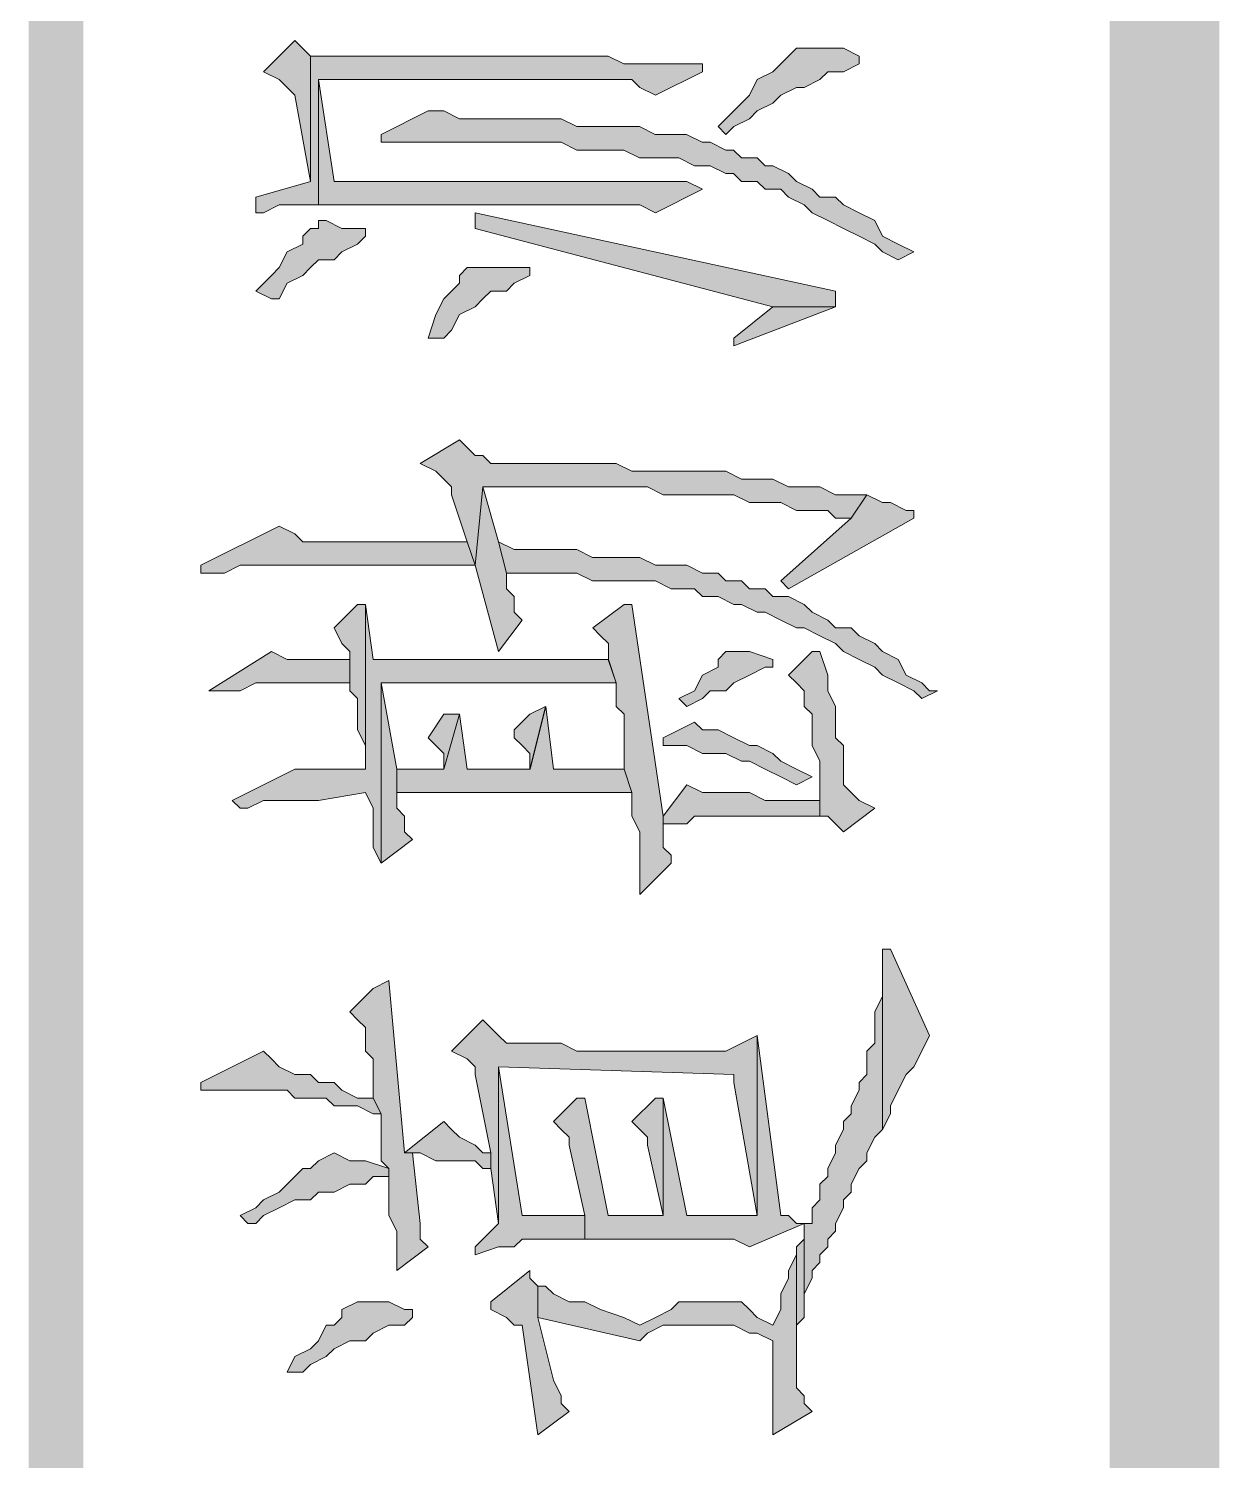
# Model space of a CAD drawing. Header units: millimetres. Extents: x 24 to 410, y 10 to 282.
# Drawn here: x 23.96 to 30.4, y 168.77 to 176.51 of the extents above; entities that cross this region are included whole.
import ezdxf

# ---------------------------------------------------------------- set-up
doc = ezdxf.new("R2010")
doc.units = ezdxf.units.MM

msp = doc.modelspace()

# ---------------------------------------------------------------- hatches: boundary and pattern name
h = msp.add_hatch(color=7)
h.dxf.hatch_style = 2
h.paths.add_polyline_path([(30.395333, 281.643667), (29.802667, 282.236333), (30.395333, 10.244667)])
h = msp.add_hatch(color=7)
h.dxf.hatch_style = 2
h.paths.add_polyline_path([(29.802667, 282.236333), (30.395333, 10.244667), (29.802667, 9.652)])
h = msp.add_hatch(color=7)
h.dxf.hatch_style = 2
h.paths.add_polyline_path([(24.257, 281.94), (23.960667, 281.94), (24.257, 55.837667)])
h = msp.add_hatch(color=7)
h.dxf.hatch_style = 2
h.paths.add_polyline_path([(23.960667, 281.94), (24.257, 55.837667), (23.960667, 55.837667)])
h = msp.add_hatch(color=7)
h.dxf.hatch_style = 2
h.paths.add_polyline_path([(25.230667, 176.276), (25.315333, 176.233667), (25.357667, 176.191333), (25.4, 176.149), (25.484667, 175.683333), (25.484667, 176.360667), (25.4, 176.445333)])
h = msp.add_hatch(color=7)
h.dxf.hatch_style = 2
h.paths.add_polyline_path([(27.686, 175.979667), (27.728333, 175.937333), (27.770667, 175.979667), (27.855333, 176.022), (27.897667, 176.064333), (27.982333, 176.106667), (28.024667, 176.149), (28.109333, 176.191333), (28.151667, 176.191333), (28.236333, 176.233667), (28.278667, 176.276), (28.363333, 176.276), (28.448, 176.318333), (28.448, 176.360667), (28.363333, 176.403), (28.109333, 176.403), (28.067, 176.360667), (28.024667, 176.318333), (27.982333, 176.276), (27.897667, 176.233667), (27.855333, 176.149), (27.770667, 176.064333)])
h = msp.add_hatch(color=7)
h.dxf.hatch_style = 2
h.paths.add_polyline_path([(25.188333, 175.598667), (25.188333, 175.514), (25.230667, 175.514), (25.315333, 175.556333), (25.527, 175.556333), (25.527, 176.233667), (27.135667, 176.233667), (27.220333, 176.233667), (27.262667, 176.191333), (27.347333, 176.149), (27.601333, 176.276), (27.601333, 176.318333), (27.516667, 176.318333), (27.178, 176.318333), (27.093333, 176.360667), (25.484667, 176.360667), (25.484667, 175.683333)])
h = msp.add_hatch(color=7)
h.dxf.hatch_style = 2
h.paths.add_polyline_path([(25.527, 175.556333), (27.262667, 175.556333), (27.347333, 175.514), (27.601333, 175.641), (27.516667, 175.683333), (25.611667, 175.683333), (25.527, 176.233667)])
h = msp.add_hatch(color=7)
h.dxf.hatch_style = 2
h.paths.add_polyline_path([(25.865631, 175.937333), (25.865631, 175.895), (25.907965, 175.895), (26.839298, 175.895), (26.923965, 175.852667), (27.177965, 175.852667), (27.262631, 175.810333), (27.474298, 175.810333), (27.558965, 175.768), (27.643631, 175.768), (27.728298, 175.725667), (27.770631, 175.725667), (27.812965, 175.683333), (27.897631, 175.683333), (27.939965, 175.641), (28.024631, 175.641), (28.066965, 175.598667), (28.151631, 175.556333), (28.193965, 175.514), (28.278631, 175.471667), (28.363298, 175.429333), (28.447965, 175.387), (28.532631, 175.344667), (28.574965, 175.302333), (28.659631, 175.26), (28.744298, 175.302333), (28.659631, 175.344667), (28.574965, 175.387), (28.532631, 175.471667), (28.447965, 175.514), (28.363298, 175.556333), (28.320965, 175.598667), (28.236298, 175.598667), (28.193965, 175.641), (28.109298, 175.683333), (28.066965, 175.725667), (27.982298, 175.768), (27.939965, 175.768), (27.897631, 175.810333), (27.812965, 175.810333), (27.770631, 175.852667), (27.728298, 175.852667), (27.643631, 175.895), (27.601298, 175.895), (27.516631, 175.937333), (27.347298, 175.937333), (27.262631, 175.979667), (26.923965, 175.979667), (26.839298, 176.022), (26.288965, 176.022), (26.204298, 176.064333), (26.119631, 176.064333)])
h = msp.add_hatch(color=7)
h.dxf.hatch_style = 2
h.paths.add_polyline_path([(25.188333, 175.090667), (25.273, 175.048333), (25.315333, 175.048333), (25.357667, 175.133), (25.442333, 175.175333), (25.484667, 175.217667), (25.527, 175.26), (25.611667, 175.26), (25.654, 175.302333), (25.738667, 175.344667), (25.781, 175.387), (25.781, 175.429333), (25.654, 175.429333), (25.569333, 175.471667), (25.527, 175.471667), (25.527, 175.429333), (25.484667, 175.429333), (25.442333, 175.387), (25.442333, 175.344667), (25.357667, 175.302333), (25.315333, 175.217667), (25.273, 175.175333)])
h = msp.add_hatch(color=7)
h.dxf.hatch_style = 2
h.paths.add_polyline_path([(26.373667, 175.514), (26.373667, 175.429333), (27.982333, 175.006), (28.321, 175.006), (28.321, 175.090667)])
h = msp.add_hatch(color=7)
h.dxf.hatch_style = 2
h.paths.add_polyline_path([(26.119667, 174.836667), (26.204333, 174.836667), (26.246667, 174.879), (26.289, 174.963667), (26.373667, 175.006), (26.416, 175.048333), (26.458333, 175.090667), (26.543, 175.090667), (26.585333, 175.133), (26.67, 175.175333), (26.67, 175.217667), (26.543, 175.217667), (26.331333, 175.217667), (26.289, 175.175333), (26.289, 175.133), (26.246667, 175.090667), (26.204333, 175.048333), (26.162, 174.963667)])
h = msp.add_hatch(color=7)
h.dxf.hatch_style = 2
h.paths.add_polyline_path([(27.770667, 174.836667), (27.770667, 174.794333), (28.321, 175.006), (27.982333, 175.006)])
h = msp.add_hatch(color=7)
h.dxf.hatch_style = 2
h.paths.add_polyline_path([(26.077333, 174.159333), (26.162, 174.117), (26.204333, 174.074667), (26.246667, 174.032333), (26.246667, 173.99), (26.331333, 173.736), (26.373667, 173.609), (26.416, 174.032333), (27.305, 174.032333), (27.389667, 173.99), (27.770667, 173.99), (27.855333, 173.947667), (28.024667, 173.947667), (28.109333, 173.905333), (28.278667, 173.905333), (28.321, 173.863), (28.405667, 173.863), (28.490333, 173.99), (28.321, 173.99), (28.236333, 174.032333), (28.067, 174.032333), (27.982333, 174.074667), (27.813, 174.074667), (27.728333, 174.117), (27.220333, 174.117), (27.135667, 174.159333), (26.458333, 174.159333), (26.416, 174.201667), (26.373667, 174.201667), (26.289, 174.286333)])
h = msp.add_hatch(color=7)
h.dxf.hatch_style = 2
h.paths.add_polyline_path([(26.373667, 173.609), (26.500667, 173.143333), (26.627667, 173.312667), (26.585333, 173.355), (26.585333, 173.439667), (26.543, 173.482), (26.543, 173.566667), (26.500667, 173.736), (26.416, 174.032333)])
h = msp.add_hatch(color=7)
h.dxf.hatch_style = 2
h.paths.add_polyline_path([(28.024631, 173.524333), (28.066965, 173.482), (28.744298, 173.863), (28.744298, 173.905333), (28.701965, 173.905333), (28.617298, 173.947667), (28.574965, 173.947667), (28.490298, 173.99), (28.405631, 173.863)])
h = msp.add_hatch(color=7)
h.dxf.hatch_style = 2
h.paths.add_polyline_path([(24.892035, 173.609), (24.892035, 173.566667), (25.019035, 173.566667), (25.103702, 173.609), (26.373702, 173.609), (26.331369, 173.736), (26.077369, 173.736), (25.950369, 173.736), (25.442369, 173.736), (25.400035, 173.778333), (25.315369, 173.820667)])
h = msp.add_hatch(color=7)
h.dxf.hatch_style = 2
h.paths.add_polyline_path([(26.500667, 173.736), (26.543, 173.566667), (26.924, 173.566667), (27.008667, 173.524333), (27.347333, 173.524333), (27.432, 173.482), (27.559, 173.482), (27.601333, 173.439667), (27.686, 173.439667), (27.770667, 173.397333), (27.813, 173.397333), (27.897667, 173.355), (27.94, 173.355), (28.024667, 173.312667), (28.109333, 173.270333), (28.151667, 173.270333), (28.236333, 173.228), (28.321, 173.185667), (28.363333, 173.143333), (28.448, 173.101), (28.532667, 173.058667), (28.575, 173.016333), (28.659667, 172.974), (28.744333, 172.931667), (28.786667, 172.889333), (28.871333, 172.931667), (28.829, 172.931667), (28.786667, 172.974), (28.702, 173.016333), (28.659667, 173.101), (28.575, 173.143333), (28.532667, 173.185667), (28.448, 173.228), (28.405667, 173.270333), (28.321, 173.270333), (28.278667, 173.312667), (28.194, 173.355), (28.151667, 173.397333), (28.067, 173.439667), (27.982333, 173.439667), (27.94, 173.482), (27.855333, 173.482), (27.813, 173.524333), (27.728333, 173.524333), (27.686, 173.566667), (27.601333, 173.566667), (27.516667, 173.609), (27.347333, 173.609), (27.262667, 173.651333), (27.008667, 173.651333), (26.924, 173.693667), (26.585333, 173.693667)])
h = msp.add_hatch(color=7)
h.dxf.hatch_style = 2
h.paths.add_polyline_path([(25.061333, 172.339), (25.103667, 172.296667), (25.146, 172.296667), (25.230667, 172.339), (25.527, 172.339), (25.781, 172.381333), (25.823333, 172.296667), (25.823333, 172.085), (25.865667, 172.000333), (25.865667, 172.974), (27.135667, 172.974), (27.093333, 173.101), (25.908, 173.101), (25.823333, 173.101), (25.781, 173.397333), (25.781, 172.508333), (25.738667, 172.508333), (25.4, 172.508333)])
h = msp.add_hatch(color=7)
h.dxf.hatch_style = 2
h.paths.add_polyline_path([(25.611667, 173.270333), (25.654, 173.185667), (25.696333, 173.143333), (25.696333, 172.931667), (25.738667, 172.889333), (25.738667, 172.72), (25.781, 172.635333), (25.781, 172.508333), (25.781, 173.397333), (25.738667, 173.397333)])
h = msp.add_hatch(color=7)
h.dxf.hatch_style = 2
h.paths.add_polyline_path([(27.008702, 173.270333), (27.051035, 173.228), (27.093369, 173.185667), (27.093369, 173.101), (27.135702, 172.974), (27.135702, 172.847), (27.178035, 172.804667), (27.178035, 172.508333), (27.220369, 172.381333), (27.220369, 172.254333), (27.262702, 172.169667), (27.262702, 171.831), (27.432035, 172.000333), (27.432035, 172.042667), (27.389702, 172.085), (27.389702, 172.254333), (27.220369, 173.397333), (27.178035, 173.397333)])
h = msp.add_hatch(color=7)
h.dxf.hatch_style = 2
h.paths.add_polyline_path([(24.934369, 172.931667), (25.103702, 172.931667), (25.188369, 172.974), (25.696369, 172.974), (25.696369, 173.101), (25.357702, 173.101), (25.273035, 173.143333)])
h = msp.add_hatch(color=7)
h.dxf.hatch_style = 2
h.paths.add_polyline_path([(27.474333, 172.889333), (27.516667, 172.847), (27.601333, 172.889333), (27.643667, 172.931667), (27.728333, 172.931667), (27.770667, 172.974), (27.855333, 173.016333), (27.94, 173.058667), (27.982333, 173.058667), (27.982333, 173.101), (27.855333, 173.143333), (27.728333, 173.143333), (27.686, 173.101), (27.686, 173.058667), (27.601333, 173.016333), (27.559, 172.931667)])
h = msp.add_hatch(color=7)
h.dxf.hatch_style = 2
h.paths.add_polyline_path([(28.067035, 173.016333), (28.109369, 172.974), (28.151702, 172.931667), (28.151702, 172.847), (28.194035, 172.804667), (28.194035, 172.635333), (28.236369, 172.550667), (28.236369, 172.254333), (28.278702, 172.254333), (28.321035, 172.212), (28.363369, 172.169667), (28.532702, 172.296667), (28.448035, 172.339), (28.405702, 172.381333), (28.363369, 172.423667), (28.363369, 172.508333), (28.363369, 172.593), (28.363369, 172.635333), (28.321035, 172.677667), (28.321035, 172.847), (28.278702, 172.931667), (28.278702, 173.016333), (28.236369, 173.143333), (28.194035, 173.143333)])
h = msp.add_hatch(color=7)
h.dxf.hatch_style = 2
h.paths.add_polyline_path([(25.865631, 172.000333), (26.034965, 172.127333), (25.992631, 172.169667), (25.992631, 172.254333), (25.950298, 172.296667), (25.950298, 172.508333), (25.865631, 172.974)])
h = msp.add_hatch(color=7)
h.dxf.hatch_style = 2
h.paths.add_polyline_path([(25.950369, 172.508333), (25.950369, 172.381333), (27.220369, 172.381333), (27.178035, 172.508333), (26.797035, 172.508333), (26.754702, 172.847), (26.670035, 172.508333), (26.331369, 172.508333), (26.289035, 172.804667), (26.204369, 172.508333)])
h = msp.add_hatch(color=7)
h.dxf.hatch_style = 2
h.paths.add_polyline_path([(26.585333, 172.72), (26.585333, 172.677667), (26.627667, 172.635333), (26.67, 172.593), (26.67, 172.508333), (26.754667, 172.847), (26.67, 172.804667)])
h = msp.add_hatch(color=7)
h.dxf.hatch_style = 2
h.paths.add_polyline_path([(26.119667, 172.677667), (26.162, 172.635333), (26.204333, 172.593), (26.204333, 172.508333), (26.289, 172.804667), (26.204333, 172.804667)])
h = msp.add_hatch(color=7)
h.dxf.hatch_style = 2
h.paths.add_polyline_path([(27.389667, 172.677667), (27.389667, 172.635333), (27.432, 172.635333), (27.516667, 172.635333), (27.601333, 172.593), (27.728333, 172.593), (27.813, 172.550667), (27.855333, 172.550667), (27.94, 172.508333), (28.024667, 172.466), (28.109333, 172.423667), (28.194, 172.466), (28.109333, 172.508333), (28.024667, 172.550667), (27.982333, 172.593), (27.897667, 172.635333), (27.855333, 172.635333), (27.770667, 172.677667), (27.686, 172.72), (27.601333, 172.72), (27.559, 172.762333)])
h = msp.add_hatch(color=7)
h.dxf.hatch_style = 2
h.paths.add_polyline_path([(27.389667, 172.254333), (27.389667, 172.212), (27.474333, 172.212), (27.516667, 172.212), (27.559, 172.254333), (28.236333, 172.254333), (28.236333, 172.339), (27.94, 172.339), (27.855333, 172.381333), (27.601333, 172.381333), (27.516667, 172.423667)])
h = msp.add_hatch(color=7)
h.dxf.hatch_style = 2
h.paths.add_polyline_path([(28.575, 171.534667), (28.575, 170.561), (28.617333, 170.645667), (28.617333, 170.688), (28.659667, 170.772667), (28.702, 170.857333), (28.744333, 170.899667), (28.786667, 170.984333), (28.829, 171.069), (28.617333, 171.534667)])
h = msp.add_hatch(color=7)
h.dxf.hatch_style = 2
h.paths.add_polyline_path([(26.797, 170.603333), (26.839333, 170.561), (26.881667, 170.518667), (26.881667, 170.476333), (26.966333, 170.095333), (26.966333, 169.968333), (27.051, 169.968333), (27.770667, 169.968333), (27.855333, 169.926), (28.151667, 170.053), (28.151667, 169.672), (28.194, 169.756667), (28.194, 169.799), (28.236333, 169.841333), (28.236333, 169.883667), (28.278667, 169.926), (28.278667, 169.968333), (28.321, 170.010667), (28.321, 170.053), (28.363333, 170.137667), (28.363333, 170.18), (28.405667, 170.222333), (28.405667, 170.264667), (28.448, 170.349333), (28.490333, 170.391667), (28.490333, 170.434), (28.532667, 170.518667), (28.575, 170.561), (28.575, 171.45), (28.575, 171.365333), (28.575, 171.280667), (28.532667, 171.196), (28.532667, 171.026667), (28.490333, 170.984333), (28.490333, 170.857333), (28.448, 170.815), (28.448, 170.772667), (28.405667, 170.688), (28.405667, 170.645667), (28.363333, 170.603333), (28.363333, 170.561), (28.321, 170.476333), (28.321, 170.434), (28.278667, 170.349333), (28.278667, 170.307), (28.236333, 170.264667), (28.236333, 170.18), (28.194, 170.137667), (28.194, 170.053), (28.151667, 170.053), (28.109333, 170.053), (28.067, 170.095333), (28.024667, 170.095333), (27.897667, 171.069), (27.897667, 170.095333), (27.813, 170.095333), (27.516667, 170.095333), (27.389667, 170.730333), (27.389667, 170.095333), (27.347333, 170.095333), (27.093333, 170.095333), (26.966333, 170.730333), (26.924, 170.730333)])
h = msp.add_hatch(color=7)
h.dxf.hatch_style = 2
h.paths.add_polyline_path([(25.696333, 171.196), (25.738667, 171.153667), (25.781, 171.111333), (25.781, 170.984333), (25.823333, 170.942), (25.823333, 170.730333), (25.865667, 170.645667), (25.865667, 170.391667), (25.908, 170.349333), (25.908, 170.095333), (25.950333, 170.010667), (25.950333, 169.799), (26.119667, 169.926), (26.077333, 169.968333), (26.077333, 170.053), (26.035, 170.434), (25.992667, 170.434), (25.908, 171.365333), (25.823333, 171.323)])
h = msp.add_hatch(color=7)
h.dxf.hatch_style = 2
h.paths.add_polyline_path([(26.246667, 170.984333), (26.331333, 170.942), (26.373667, 170.899667), (26.373667, 170.857333), (26.458333, 170.434), (26.458333, 170.349333), (26.500667, 170.053), (26.500667, 170.899667), (27.770667, 170.857333), (27.770667, 170.815), (27.897667, 170.095333), (27.897667, 171.069), (27.728333, 170.984333), (26.924, 170.984333), (26.839333, 171.026667), (26.67, 171.026667), (26.627667, 171.026667), (26.543, 171.026667), (26.500667, 171.069), (26.416, 171.153667)])
h = msp.add_hatch(color=7)
h.dxf.hatch_style = 2
h.paths.add_polyline_path([(24.892035, 170.815), (24.892035, 170.772667), (24.934369, 170.772667), (25.357702, 170.772667), (25.400035, 170.730333), (25.569369, 170.730333), (25.611702, 170.688), (25.738702, 170.688), (25.823369, 170.645667), (25.865702, 170.645667), (25.823369, 170.730333), (25.738702, 170.730333), (25.654035, 170.772667), (25.611702, 170.815), (25.527035, 170.815), (25.484702, 170.857333), (25.400035, 170.857333), (25.315369, 170.899667), (25.273035, 170.942), (25.230702, 170.984333)])
h = msp.add_hatch(color=7)
h.dxf.hatch_style = 2
h.paths.add_polyline_path([(26.373667, 169.926), (26.373667, 169.883667), (26.500667, 169.926), (26.585333, 169.926), (26.627667, 169.968333), (26.966333, 169.968333), (26.966333, 170.095333), (26.627667, 170.095333), (26.500667, 170.899667), (26.500667, 170.053)])
h = msp.add_hatch(color=7)
h.dxf.hatch_style = 2
h.paths.add_polyline_path([(27.220333, 170.603333), (27.262667, 170.561), (27.305, 170.518667), (27.305, 170.476333), (27.389667, 170.095333), (27.389667, 170.730333), (27.347333, 170.730333)])
h = msp.add_hatch(color=7)
h.dxf.hatch_style = 2
h.paths.add_polyline_path([(25.992702, 170.434), (26.077369, 170.434), (26.162035, 170.391667), (26.373702, 170.391667), (26.416035, 170.349333), (26.458369, 170.349333), (26.458369, 170.434), (26.416035, 170.434), (26.373702, 170.476333), (26.289035, 170.518667), (26.246702, 170.561), (26.204369, 170.603333)])
h = msp.add_hatch(color=7)
h.dxf.hatch_style = 2
h.paths.add_polyline_path([(25.103667, 170.095333), (25.146, 170.053), (25.188333, 170.053), (25.230667, 170.095333), (25.315333, 170.137667), (25.4, 170.18), (25.484667, 170.18), (25.527, 170.222333), (25.611667, 170.222333), (25.696333, 170.264667), (25.781, 170.264667), (25.823333, 170.307), (25.908, 170.307), (25.908, 170.349333), (25.781, 170.391667), (25.696333, 170.391667), (25.611667, 170.434), (25.527, 170.391667), (25.484667, 170.349333), (25.442333, 170.349333), (25.4, 170.307), (25.357667, 170.264667), (25.315333, 170.222333), (25.230667, 170.18), (25.188333, 170.137667)])
h = msp.add_hatch(color=7)
h.dxf.hatch_style = 2
h.paths.add_polyline_path([(28.109369, 169.883667), (28.109369, 169.333333), (28.109369, 169.375667), (28.109369, 169.502667), (28.151702, 169.545), (28.151702, 170.053), (28.151702, 169.968333), (28.109369, 169.926)])
h = msp.add_hatch(color=7)
h.dxf.hatch_style = 2
h.paths.add_polyline_path([(26.712333, 169.714333), (26.712333, 169.545), (27.262667, 169.418), (27.305, 169.460333), (27.389667, 169.502667), (27.770667, 169.502667), (27.855333, 169.460333), (27.897667, 169.460333), (27.982333, 169.418), (27.982333, 168.91), (28.194, 169.037), (28.151667, 169.079333), (28.151667, 169.121667), (28.109333, 169.164), (28.109333, 169.883667), (28.067, 169.799), (28.067, 169.756667), (28.024667, 169.672), (28.024667, 169.587333), (27.982333, 169.502667), (27.897667, 169.545), (27.855333, 169.587333), (27.813, 169.629667), (27.474333, 169.629667), (27.432, 169.587333), (27.347333, 169.545), (27.262667, 169.502667), (27.178, 169.545), (27.051, 169.587333), (26.966333, 169.629667), (26.881667, 169.629667), (26.797, 169.672), (26.754667, 169.714333)])
h = msp.add_hatch(color=7)
h.dxf.hatch_style = 2
h.paths.add_polyline_path([(26.458333, 169.629667), (26.458333, 169.587333), (26.543, 169.545), (26.585333, 169.502667), (26.627667, 169.502667), (26.712333, 168.91), (26.881667, 169.037), (26.839333, 169.079333), (26.839333, 169.121667), (26.797, 169.206333), (26.712333, 169.545), (26.712333, 169.714333), (26.67, 169.756667), (26.67, 169.799)])
h = msp.add_hatch(color=7)
h.dxf.hatch_style = 2
h.paths.add_polyline_path([(25.357667, 169.248667), (25.442333, 169.248667), (25.484667, 169.291), (25.569333, 169.333333), (25.611667, 169.375667), (25.696333, 169.418), (25.781, 169.418), (25.823333, 169.460333), (25.908, 169.502667), (25.992667, 169.502667), (26.035, 169.545), (26.035, 169.587333), (25.992667, 169.587333), (25.908, 169.629667), (25.738667, 169.629667), (25.654, 169.587333), (25.654, 169.545), (25.611667, 169.502667), (25.569333, 169.502667), (25.527, 169.418), (25.484667, 169.375667), (25.4, 169.333333)])
h = msp.add_hatch(color=7)
h.dxf.hatch_style = 2
h.paths.add_polyline_path([(27.982298, 169.248667), (27.982298, 168.994667), (27.982298, 169.418)])

# ---------------------------------------------------------------- linework, layer by layer
at = {"color": 7, "lineweight": 0}
for points in [[(25.230667, 176.276), (25.315333, 176.233667), (25.357667, 176.191333), (25.4, 176.149), (25.484667, 175.683333), (25.484667, 176.360667), (25.4, 176.445333)], [(27.686, 175.979667), (27.728333, 175.937333), (27.770667, 175.979667), (27.855333, 176.022), (27.897667, 176.064333), (27.982333, 176.106667), (28.024667, 176.149), (28.109333, 176.191333), (28.151667, 176.191333), (28.236333, 176.233667), (28.278667, 176.276), (28.363333, 176.276), (28.448, 176.318333), (28.448, 176.360667), (28.363333, 176.403), (28.109333, 176.403), (28.067, 176.360667), (28.024667, 176.318333), (27.982333, 176.276), (27.897667, 176.233667), (27.855333, 176.149), (27.770667, 176.064333)], [(25.188333, 175.598667), (25.188333, 175.514), (25.230667, 175.514), (25.315333, 175.556333), (25.527, 175.556333), (25.527, 176.233667), (27.135667, 176.233667), (27.220333, 176.233667), (27.262667, 176.191333), (27.347333, 176.149), (27.601333, 176.276), (27.601333, 176.318333), (27.516667, 176.318333), (27.178, 176.318333), (27.093333, 176.360667), (25.484667, 176.360667), (25.484667, 175.683333)], [(25.527, 175.556333), (27.262667, 175.556333), (27.347333, 175.514), (27.601333, 175.641), (27.516667, 175.683333), (25.611667, 175.683333), (25.527, 176.233667)], [(25.865631, 175.937333), (25.865631, 175.895), (25.907965, 175.895), (26.839298, 175.895), (26.923965, 175.852667), (27.177965, 175.852667), (27.262631, 175.810333), (27.474298, 175.810333), (27.558965, 175.768), (27.643631, 175.768), (27.728298, 175.725667), (27.770631, 175.725667), (27.812965, 175.683333), (27.897631, 175.683333), (27.939965, 175.641), (28.024631, 175.641), (28.066965, 175.598667), (28.151631, 175.556333), (28.193965, 175.514), (28.278631, 175.471667), (28.363298, 175.429333), (28.447965, 175.387), (28.532631, 175.344667), (28.574965, 175.302333), (28.659631, 175.26), (28.744298, 175.302333), (28.659631, 175.344667), (28.574965, 175.387), (28.532631, 175.471667), (28.447965, 175.514), (28.363298, 175.556333), (28.320965, 175.598667), (28.236298, 175.598667), (28.193965, 175.641), (28.109298, 175.683333), (28.066965, 175.725667), (27.982298, 175.768), (27.939965, 175.768), (27.897631, 175.810333), (27.812965, 175.810333), (27.770631, 175.852667), (27.728298, 175.852667), (27.643631, 175.895), (27.601298, 175.895), (27.516631, 175.937333), (27.347298, 175.937333), (27.262631, 175.979667), (26.923965, 175.979667), (26.839298, 176.022), (26.288965, 176.022), (26.204298, 176.064333), (26.119631, 176.064333)], [(25.188333, 175.090667), (25.273, 175.048333), (25.315333, 175.048333), (25.357667, 175.133), (25.442333, 175.175333), (25.484667, 175.217667), (25.527, 175.26), (25.611667, 175.26), (25.654, 175.302333), (25.738667, 175.344667), (25.781, 175.387), (25.781, 175.429333), (25.654, 175.429333), (25.569333, 175.471667), (25.527, 175.471667), (25.527, 175.429333), (25.484667, 175.429333), (25.442333, 175.387), (25.442333, 175.344667), (25.357667, 175.302333), (25.315333, 175.217667), (25.273, 175.175333)], [(26.373667, 175.514), (26.373667, 175.429333), (27.982333, 175.006), (28.321, 175.006), (28.321, 175.090667)], [(26.119667, 174.836667), (26.204333, 174.836667), (26.246667, 174.879), (26.289, 174.963667), (26.373667, 175.006), (26.416, 175.048333), (26.458333, 175.090667), (26.543, 175.090667), (26.585333, 175.133), (26.67, 175.175333), (26.67, 175.217667), (26.543, 175.217667), (26.331333, 175.217667), (26.289, 175.175333), (26.289, 175.133), (26.246667, 175.090667), (26.204333, 175.048333), (26.162, 174.963667)], [(27.770667, 174.836667), (27.770667, 174.794333), (28.321, 175.006), (27.982333, 175.006)], [(26.077333, 174.159333), (26.162, 174.117), (26.204333, 174.074667), (26.246667, 174.032333), (26.246667, 173.99), (26.331333, 173.736), (26.373667, 173.609), (26.416, 174.032333), (27.305, 174.032333), (27.389667, 173.99), (27.770667, 173.99), (27.855333, 173.947667), (28.024667, 173.947667), (28.109333, 173.905333), (28.278667, 173.905333), (28.321, 173.863), (28.405667, 173.863), (28.490333, 173.99), (28.321, 173.99), (28.236333, 174.032333), (28.067, 174.032333), (27.982333, 174.074667), (27.813, 174.074667), (27.728333, 174.117), (27.220333, 174.117), (27.135667, 174.159333), (26.458333, 174.159333), (26.416, 174.201667), (26.373667, 174.201667), (26.289, 174.286333)], [(26.373667, 173.609), (26.500667, 173.143333), (26.627667, 173.312667), (26.585333, 173.355), (26.585333, 173.439667), (26.543, 173.482), (26.543, 173.566667), (26.500667, 173.736), (26.416, 174.032333)], [(28.024631, 173.524333), (28.066965, 173.482), (28.744298, 173.863), (28.744298, 173.905333), (28.701965, 173.905333), (28.617298, 173.947667), (28.574965, 173.947667), (28.490298, 173.99), (28.405631, 173.863)], [(24.892035, 173.609), (24.892035, 173.566667), (25.019035, 173.566667), (25.103702, 173.609), (26.373702, 173.609), (26.331369, 173.736), (26.077369, 173.736), (25.950369, 173.736), (25.442369, 173.736), (25.400035, 173.778333), (25.315369, 173.820667)], [(26.500667, 173.736), (26.543, 173.566667), (26.924, 173.566667), (27.008667, 173.524333), (27.347333, 173.524333), (27.432, 173.482), (27.559, 173.482), (27.601333, 173.439667), (27.686, 173.439667), (27.770667, 173.397333), (27.813, 173.397333), (27.897667, 173.355), (27.94, 173.355), (28.024667, 173.312667), (28.109333, 173.270333), (28.151667, 173.270333), (28.236333, 173.228), (28.321, 173.185667), (28.363333, 173.143333), (28.448, 173.101), (28.532667, 173.058667), (28.575, 173.016333), (28.659667, 172.974), (28.744333, 172.931667), (28.786667, 172.889333), (28.871333, 172.931667), (28.829, 172.931667), (28.786667, 172.974), (28.702, 173.016333), (28.659667, 173.101), (28.575, 173.143333), (28.532667, 173.185667), (28.448, 173.228), (28.405667, 173.270333), (28.321, 173.270333), (28.278667, 173.312667), (28.194, 173.355), (28.151667, 173.397333), (28.067, 173.439667), (27.982333, 173.439667), (27.94, 173.482), (27.855333, 173.482), (27.813, 173.524333), (27.728333, 173.524333), (27.686, 173.566667), (27.601333, 173.566667), (27.516667, 173.609), (27.347333, 173.609), (27.262667, 173.651333), (27.008667, 173.651333), (26.924, 173.693667), (26.585333, 173.693667)], [(25.061333, 172.339), (25.103667, 172.296667), (25.146, 172.296667), (25.230667, 172.339), (25.527, 172.339), (25.781, 172.381333), (25.823333, 172.296667), (25.823333, 172.085), (25.865667, 172.000333), (25.865667, 172.974), (27.135667, 172.974), (27.093333, 173.101), (25.908, 173.101), (25.823333, 173.101), (25.781, 173.397333), (25.781, 172.508333), (25.738667, 172.508333), (25.4, 172.508333)], [(25.611667, 173.270333), (25.654, 173.185667), (25.696333, 173.143333), (25.696333, 172.931667), (25.738667, 172.889333), (25.738667, 172.72), (25.781, 172.635333), (25.781, 172.508333), (25.781, 173.397333), (25.738667, 173.397333)], [(27.008702, 173.270333), (27.051035, 173.228), (27.093369, 173.185667), (27.093369, 173.101), (27.135702, 172.974), (27.135702, 172.847), (27.178035, 172.804667), (27.178035, 172.508333), (27.220369, 172.381333), (27.220369, 172.254333), (27.262702, 172.169667), (27.262702, 171.831), (27.432035, 172.000333), (27.432035, 172.042667), (27.389702, 172.085), (27.389702, 172.254333), (27.220369, 173.397333), (27.178035, 173.397333)], [(24.934369, 172.931667), (25.103702, 172.931667), (25.188369, 172.974), (25.696369, 172.974), (25.696369, 173.101), (25.357702, 173.101), (25.273035, 173.143333)], [(27.474333, 172.889333), (27.516667, 172.847), (27.601333, 172.889333), (27.643667, 172.931667), (27.728333, 172.931667), (27.770667, 172.974), (27.855333, 173.016333), (27.94, 173.058667), (27.982333, 173.058667), (27.982333, 173.101), (27.855333, 173.143333), (27.728333, 173.143333), (27.686, 173.101), (27.686, 173.058667), (27.601333, 173.016333), (27.559, 172.931667)], [(28.067035, 173.016333), (28.109369, 172.974), (28.151702, 172.931667), (28.151702, 172.847), (28.194035, 172.804667), (28.194035, 172.635333), (28.236369, 172.550667), (28.236369, 172.254333), (28.278702, 172.254333), (28.321035, 172.212), (28.363369, 172.169667), (28.532702, 172.296667), (28.448035, 172.339), (28.405702, 172.381333), (28.363369, 172.423667), (28.363369, 172.508333), (28.363369, 172.593), (28.363369, 172.635333), (28.321035, 172.677667), (28.321035, 172.847), (28.278702, 172.931667), (28.278702, 173.016333), (28.236369, 173.143333), (28.194035, 173.143333)], [(25.865631, 172.000333), (26.034965, 172.127333), (25.992631, 172.169667), (25.992631, 172.254333), (25.950298, 172.296667), (25.950298, 172.508333), (25.865631, 172.974)], [(25.950369, 172.508333), (25.950369, 172.381333), (27.220369, 172.381333), (27.178035, 172.508333), (26.797035, 172.508333), (26.754702, 172.847), (26.670035, 172.508333), (26.331369, 172.508333), (26.289035, 172.804667), (26.204369, 172.508333)], [(26.585333, 172.72), (26.585333, 172.677667), (26.627667, 172.635333), (26.67, 172.593), (26.67, 172.508333), (26.754667, 172.847), (26.67, 172.804667)], [(26.119667, 172.677667), (26.162, 172.635333), (26.204333, 172.593), (26.204333, 172.508333), (26.289, 172.804667), (26.204333, 172.804667)], [(27.389667, 172.677667), (27.389667, 172.635333), (27.432, 172.635333), (27.516667, 172.635333), (27.601333, 172.593), (27.728333, 172.593), (27.813, 172.550667), (27.855333, 172.550667), (27.94, 172.508333), (28.024667, 172.466), (28.109333, 172.423667), (28.194, 172.466), (28.109333, 172.508333), (28.024667, 172.550667), (27.982333, 172.593), (27.897667, 172.635333), (27.855333, 172.635333), (27.770667, 172.677667), (27.686, 172.72), (27.601333, 172.72), (27.559, 172.762333)], [(27.389667, 172.254333), (27.389667, 172.212), (27.474333, 172.212), (27.516667, 172.212), (27.559, 172.254333), (28.236333, 172.254333), (28.236333, 172.339), (27.94, 172.339), (27.855333, 172.381333), (27.601333, 172.381333), (27.516667, 172.423667)], [(28.575, 171.534667), (28.575, 170.561), (28.617333, 170.645667), (28.617333, 170.688), (28.659667, 170.772667), (28.702, 170.857333), (28.744333, 170.899667), (28.786667, 170.984333), (28.829, 171.069), (28.617333, 171.534667)], [(26.797, 170.603333), (26.839333, 170.561), (26.881667, 170.518667), (26.881667, 170.476333), (26.966333, 170.095333), (26.966333, 169.968333), (27.051, 169.968333), (27.770667, 169.968333), (27.855333, 169.926), (28.151667, 170.053), (28.151667, 169.672), (28.194, 169.756667), (28.194, 169.799), (28.236333, 169.841333), (28.236333, 169.883667), (28.278667, 169.926), (28.278667, 169.968333), (28.321, 170.010667), (28.321, 170.053), (28.363333, 170.137667), (28.363333, 170.18), (28.405667, 170.222333), (28.405667, 170.264667), (28.448, 170.349333), (28.490333, 170.391667), (28.490333, 170.434), (28.532667, 170.518667), (28.575, 170.561), (28.575, 171.45), (28.575, 171.365333), (28.575, 171.280667), (28.532667, 171.196), (28.532667, 171.026667), (28.490333, 170.984333), (28.490333, 170.857333), (28.448, 170.815), (28.448, 170.772667), (28.405667, 170.688), (28.405667, 170.645667), (28.363333, 170.603333), (28.363333, 170.561), (28.321, 170.476333), (28.321, 170.434), (28.278667, 170.349333), (28.278667, 170.307), (28.236333, 170.264667), (28.236333, 170.18), (28.194, 170.137667), (28.194, 170.053), (28.151667, 170.053), (28.109333, 170.053), (28.067, 170.095333), (28.024667, 170.095333), (27.897667, 171.069), (27.897667, 170.095333), (27.813, 170.095333), (27.516667, 170.095333), (27.389667, 170.730333), (27.389667, 170.095333), (27.347333, 170.095333), (27.093333, 170.095333), (26.966333, 170.730333), (26.924, 170.730333)], [(25.696333, 171.196), (25.738667, 171.153667), (25.781, 171.111333), (25.781, 170.984333), (25.823333, 170.942), (25.823333, 170.730333), (25.865667, 170.645667), (25.865667, 170.391667), (25.908, 170.349333), (25.908, 170.095333), (25.950333, 170.010667), (25.950333, 169.799), (26.119667, 169.926), (26.077333, 169.968333), (26.077333, 170.053), (26.035, 170.434), (25.992667, 170.434), (25.908, 171.365333), (25.823333, 171.323)], [(26.246667, 170.984333), (26.331333, 170.942), (26.373667, 170.899667), (26.373667, 170.857333), (26.458333, 170.434), (26.458333, 170.349333), (26.500667, 170.053), (26.500667, 170.899667), (27.770667, 170.857333), (27.770667, 170.815), (27.897667, 170.095333), (27.897667, 171.069), (27.728333, 170.984333), (26.924, 170.984333), (26.839333, 171.026667), (26.67, 171.026667), (26.627667, 171.026667), (26.543, 171.026667), (26.500667, 171.069), (26.416, 171.153667)], [(24.892035, 170.815), (24.892035, 170.772667), (24.934369, 170.772667), (25.357702, 170.772667), (25.400035, 170.730333), (25.569369, 170.730333), (25.611702, 170.688), (25.738702, 170.688), (25.823369, 170.645667), (25.865702, 170.645667), (25.823369, 170.730333), (25.738702, 170.730333), (25.654035, 170.772667), (25.611702, 170.815), (25.527035, 170.815), (25.484702, 170.857333), (25.400035, 170.857333), (25.315369, 170.899667), (25.273035, 170.942), (25.230702, 170.984333)], [(26.373667, 169.926), (26.373667, 169.883667), (26.500667, 169.926), (26.585333, 169.926), (26.627667, 169.968333), (26.966333, 169.968333), (26.966333, 170.095333), (26.627667, 170.095333), (26.500667, 170.899667), (26.500667, 170.053)], [(27.220333, 170.603333), (27.262667, 170.561), (27.305, 170.518667), (27.305, 170.476333), (27.389667, 170.095333), (27.389667, 170.730333), (27.347333, 170.730333)], [(25.992702, 170.434), (26.077369, 170.434), (26.162035, 170.391667), (26.373702, 170.391667), (26.416035, 170.349333), (26.458369, 170.349333), (26.458369, 170.434), (26.416035, 170.434), (26.373702, 170.476333), (26.289035, 170.518667), (26.246702, 170.561), (26.204369, 170.603333)], [(25.103667, 170.095333), (25.146, 170.053), (25.188333, 170.053), (25.230667, 170.095333), (25.315333, 170.137667), (25.4, 170.18), (25.484667, 170.18), (25.527, 170.222333), (25.611667, 170.222333), (25.696333, 170.264667), (25.781, 170.264667), (25.823333, 170.307), (25.908, 170.307), (25.908, 170.349333), (25.781, 170.391667), (25.696333, 170.391667), (25.611667, 170.434), (25.527, 170.391667), (25.484667, 170.349333), (25.442333, 170.349333), (25.4, 170.307), (25.357667, 170.264667), (25.315333, 170.222333), (25.230667, 170.18), (25.188333, 170.137667)], [(28.109369, 169.883667), (28.109369, 169.333333), (28.109369, 169.375667), (28.109369, 169.502667), (28.151702, 169.545), (28.151702, 170.053), (28.151702, 169.968333), (28.109369, 169.926)], [(26.712333, 169.714333), (26.712333, 169.545), (27.262667, 169.418), (27.305, 169.460333), (27.389667, 169.502667), (27.770667, 169.502667), (27.855333, 169.460333), (27.897667, 169.460333), (27.982333, 169.418), (27.982333, 168.91), (28.194, 169.037), (28.151667, 169.079333), (28.151667, 169.121667), (28.109333, 169.164), (28.109333, 169.883667), (28.067, 169.799), (28.067, 169.756667), (28.024667, 169.672), (28.024667, 169.587333), (27.982333, 169.502667), (27.897667, 169.545), (27.855333, 169.587333), (27.813, 169.629667), (27.474333, 169.629667), (27.432, 169.587333), (27.347333, 169.545), (27.262667, 169.502667), (27.178, 169.545), (27.051, 169.587333), (26.966333, 169.629667), (26.881667, 169.629667), (26.797, 169.672), (26.754667, 169.714333)], [(26.458333, 169.629667), (26.458333, 169.587333), (26.543, 169.545), (26.585333, 169.502667), (26.627667, 169.502667), (26.712333, 168.91), (26.881667, 169.037), (26.839333, 169.079333), (26.839333, 169.121667), (26.797, 169.206333), (26.712333, 169.545), (26.712333, 169.714333), (26.67, 169.756667), (26.67, 169.799)], [(25.357667, 169.248667), (25.442333, 169.248667), (25.484667, 169.291), (25.569333, 169.333333), (25.611667, 169.375667), (25.696333, 169.418), (25.781, 169.418), (25.823333, 169.460333), (25.908, 169.502667), (25.992667, 169.502667), (26.035, 169.545), (26.035, 169.587333), (25.992667, 169.587333), (25.908, 169.629667), (25.738667, 169.629667), (25.654, 169.587333), (25.654, 169.545), (25.611667, 169.502667), (25.569333, 169.502667), (25.527, 169.418), (25.484667, 169.375667), (25.4, 169.333333)], [(27.982298, 169.248667), (27.982298, 168.994667), (27.982298, 169.418)]]:
    msp.add_lwpolyline(points, close=True, dxfattribs=at)

doc.saveas('drawing.dxf')
